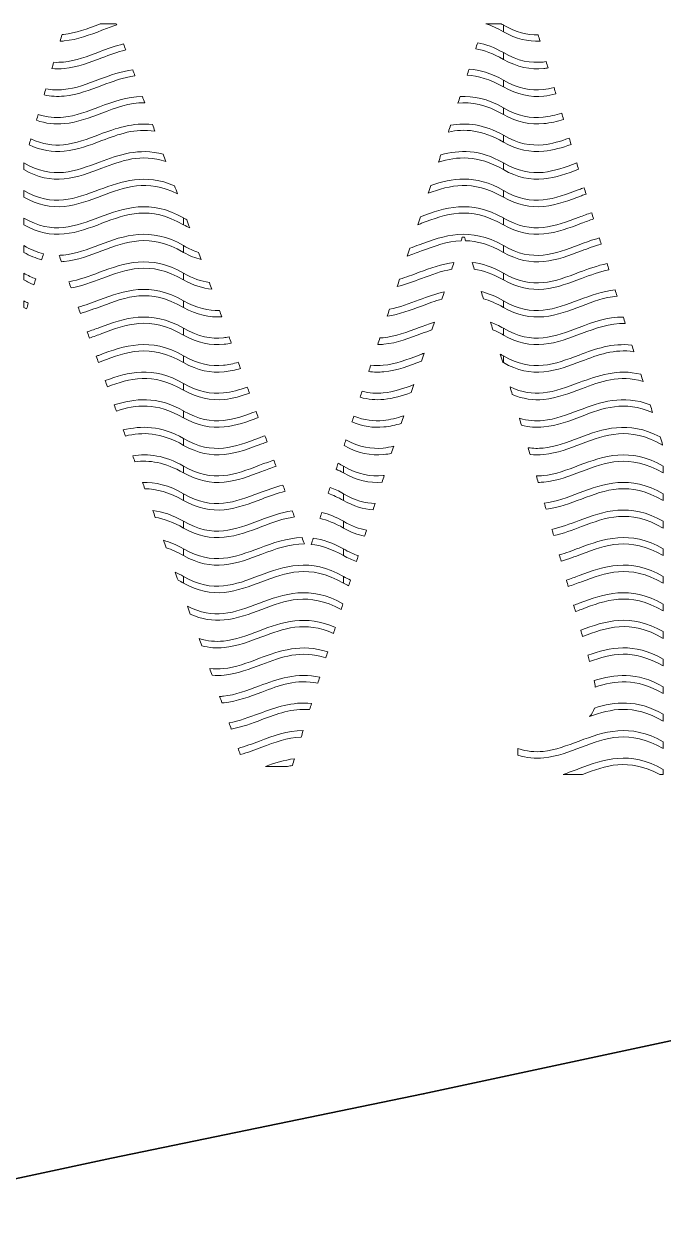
# Model space of a CAD drawing. Header units: inches. Extents: x -34 to 197, y 103 to 243.
# Drawn here: x 8.63 to 27.09, y 106.29 to 140.58 of the extents above; entities that cross this region are included whole.
import ezdxf

# ---------------------------------------------------------------- set-up
doc = ezdxf.new("R2010")
doc.units = ezdxf.units.IN
doc.header["$MEASUREMENT"] = 0
doc.layers.add('Outer Wallet', color=7, linetype='Continuous', true_color=0xffffff)

msp = doc.modelspace()

# ---------------------------------------------------------------- linework, layer by layer
at = {"layer": 'Outer Wallet', "color": 1, "lineweight": 35, "true_color": 0xff0000}
msp.add_lwpolyline([(45.033, 113.433), (38.683, 112.903), (32.862, 112.11), (27.57, 111.316), (20.162, 109.728), (11.166, 107.876), (3.758, 106.289)], dxfattribs=at)
at = {"layer": 'Outer Wallet', "color": 7, "lineweight": 9, "true_color": 0xffffff}
for points, knots in [([(9.797, 140.089), (10.184, 140.127), (10.536, 140.264), (10.886, 140.395), (11.029, 140.449), (11.17, 140.502), (11.314, 140.549), (11.31, 140.56), (11.306, 140.572), (11.301, 140.583), (11.301, 140.583), (10.847, 140.583), (10.847, 140.583), (10.837, 140.58), (10.828, 140.577), (10.819, 140.573), (10.468, 140.441), (10.131, 140.311), (9.778, 140.275), (9.764, 140.274), (9.75, 140.274), (9.736, 140.273), (9.717, 140.209), (9.698, 140.145), (9.679, 140.081), (9.718, 140.082), (9.758, 140.085), (9.797, 140.089)], [0, 0, 0, 0, 1, 1, 1, 2, 2, 2, 3, 3, 3, 4, 4, 4, 5, 5, 5, 6, 6, 6, 7, 7, 7, 8, 8, 8, 9, 9, 9, 9]), ([(22.473, 140.353), (22.473, 140.353), (22.473, 140.549), (22.473, 140.549), (22.452, 140.561), (22.43, 140.572), (22.409, 140.583), (22.409, 140.583), (21.97, 140.583), (21.97, 140.583), (22.129, 140.53), (22.295, 140.456), (22.473, 140.353)], [0, 0, 0, 0, 1, 1, 1, 2, 2, 2, 3, 3, 3, 4, 4, 4, 4]), ([(22.473, 140.353), (22.844, 140.147), (23.184, 140.067), (23.533, 140.082), (23.515, 140.144), (23.496, 140.205), (23.477, 140.267), (23.168, 140.26), (22.842, 140.332), (22.473, 140.548), (22.473, 140.548), (22.473, 140.353), (22.473, 140.353)], [0, 0, 0, 0, 1, 1, 1, 2, 2, 2, 3, 3, 3, 4, 4, 4, 4]), ([(9.797, 139.294), (10.184, 139.332), (10.536, 139.469), (10.886, 139.601), (11.114, 139.686), (11.339, 139.771), (11.573, 139.828), (11.552, 139.886), (11.531, 139.945), (11.51, 140.003), (11.27, 139.945), (11.041, 139.861), (10.819, 139.778), (10.468, 139.647), (10.131, 139.515), (9.778, 139.481), (9.686, 139.472), (9.593, 139.469), (9.498, 139.474), (9.48, 139.414), (9.462, 139.354), (9.444, 139.293), (9.562, 139.282), (9.679, 139.282), (9.797, 139.294)], [0, 0, 0, 0, 1, 1, 1, 2, 2, 2, 3, 3, 3, 4, 4, 4, 5, 5, 5, 6, 6, 6, 7, 7, 7, 8, 8, 8, 8]), ([(21.674, 139.864), (21.919, 139.82), (22.182, 139.726), (22.473, 139.558), (22.473, 139.558), (22.473, 139.754), (22.473, 139.754), (22.212, 139.905), (21.966, 139.993), (21.732, 140.039), (21.712, 139.981), (21.693, 139.922), (21.674, 139.864)], [0, 0, 0, 0, 1, 1, 1, 2, 2, 2, 3, 3, 3, 4, 4, 4, 4]), ([(22.473, 139.558), (22.882, 139.33), (23.253, 139.256), (23.639, 139.294), (23.682, 139.298), (23.722, 139.307), (23.764, 139.314), (23.746, 139.374), (23.727, 139.435), (23.709, 139.495), (23.68, 139.491), (23.65, 139.484), (23.62, 139.481), (23.268, 139.445), (22.9, 139.504), (22.473, 139.753), (22.473, 139.753), (22.473, 139.558), (22.473, 139.558)], [0, 0, 0, 0, 1, 1, 1, 2, 2, 2, 3, 3, 3, 4, 4, 4, 5, 5, 5, 6, 6, 6, 6]), ([(9.797, 138.498), (10.184, 138.537), (10.536, 138.674), (10.886, 138.805), (11.199, 138.923), (11.507, 139.041), (11.841, 139.084), (11.819, 139.143), (11.798, 139.201), (11.777, 139.26), (11.439, 139.212), (11.123, 139.097), (10.819, 138.983), (10.468, 138.852), (10.131, 138.721), (9.778, 138.686), (9.614, 138.669), (9.445, 138.674), (9.27, 138.709), (9.252, 138.65), (9.235, 138.591), (9.217, 138.533), (9.411, 138.489), (9.602, 138.479), (9.797, 138.498)], [0, 0, 0, 0, 1, 1, 1, 2, 2, 2, 3, 3, 3, 4, 4, 4, 5, 5, 5, 6, 6, 6, 7, 7, 7, 8, 8, 8, 8]), ([(22.473, 138.959), (22.119, 139.164), (21.791, 139.256), (21.483, 139.278), (21.463, 139.218), (21.444, 139.158), (21.425, 139.098), (21.738, 139.083), (22.08, 138.99), (22.473, 138.763), (22.473, 138.763), (22.473, 138.959), (22.473, 138.959)], [0, 0, 0, 0, 1, 1, 1, 2, 2, 2, 3, 3, 3, 4, 4, 4, 4]), ([(22.473, 138.958), (22.473, 138.958), (22.473, 138.763), (22.473, 138.763), (22.882, 138.535), (23.253, 138.46), (23.639, 138.498), (23.759, 138.51), (23.875, 138.534), (23.989, 138.562), (23.972, 138.622), (23.953, 138.683), (23.935, 138.743), (23.831, 138.717), (23.726, 138.696), (23.62, 138.686), (23.268, 138.65), (22.9, 138.709), (22.473, 138.958)], [0, 0, 0, 0, 1, 1, 1, 2, 2, 2, 3, 3, 3, 4, 4, 4, 5, 5, 5, 6, 6, 6, 6]), ([(9.797, 137.704), (10.184, 137.742), (10.536, 137.879), (10.886, 138.01), (11.285, 138.16), (11.675, 138.31), (12.121, 138.306), (12.099, 138.366), (12.077, 138.427), (12.055, 138.488), (11.609, 138.477), (11.204, 138.333), (10.819, 138.188), (10.468, 138.056), (10.131, 137.926), (9.778, 137.89), (9.546, 137.868), (9.307, 137.886), (9.049, 137.972), (9.032, 137.915), (9.015, 137.859), (8.998, 137.802), (9.269, 137.707), (9.53, 137.677), (9.797, 137.704)], [0, 0, 0, 0, 1, 1, 1, 2, 2, 2, 3, 3, 3, 4, 4, 4, 5, 5, 5, 6, 6, 6, 7, 7, 7, 8, 8, 8, 8]), ([(22.473, 138.164), (22.017, 138.427), (21.606, 138.504), (21.224, 138.485), (21.203, 138.423), (21.183, 138.361), (21.162, 138.299), (21.547, 138.331), (21.969, 138.259), (22.473, 137.968), (22.473, 137.968), (22.473, 138.164), (22.473, 138.164)], [0, 0, 0, 0, 1, 1, 1, 2, 2, 2, 3, 3, 3, 4, 4, 4, 4]), ([(22.473, 138.163), (22.473, 138.163), (22.473, 137.968), (22.473, 137.968), (22.882, 137.74), (23.253, 137.666), (23.639, 137.704), (23.837, 137.723), (24.026, 137.769), (24.211, 137.827), (24.193, 137.887), (24.174, 137.948), (24.156, 138.008), (23.979, 137.952), (23.801, 137.908), (23.62, 137.89), (23.268, 137.856), (22.9, 137.914), (22.473, 138.163)], [0, 0, 0, 0, 1, 1, 1, 2, 2, 2, 3, 3, 3, 4, 4, 4, 5, 5, 5, 6, 6, 6, 6]), ([(9.797, 136.909), (10.184, 136.947), (10.536, 137.084), (10.886, 137.215), (11.371, 137.397), (11.843, 137.58), (12.416, 137.485), (12.393, 137.55), (12.369, 137.614), (12.346, 137.679), (11.783, 137.744), (11.286, 137.568), (10.819, 137.393), (10.468, 137.261), (10.131, 137.13), (9.778, 137.096), (9.483, 137.066), (9.177, 137.104), (8.835, 137.263), (8.818, 137.205), (8.802, 137.15), (8.784, 137.094), (9.134, 136.929), (9.46, 136.875), (9.797, 136.909)], [0, 0, 0, 0, 1, 1, 1, 2, 2, 2, 3, 3, 3, 4, 4, 4, 5, 5, 5, 6, 6, 6, 7, 7, 7, 8, 8, 8, 8]), ([(22.473, 137.369), (21.907, 137.696), (21.409, 137.736), (20.952, 137.661), (20.93, 137.595), (20.909, 137.529), (20.887, 137.463), (21.347, 137.56), (21.846, 137.535), (22.473, 137.173), (22.473, 137.173), (22.473, 137.369), (22.473, 137.369)], [0, 0, 0, 0, 1, 1, 1, 2, 2, 2, 3, 3, 3, 4, 4, 4, 4]), ([(22.473, 137.368), (22.473, 137.368), (22.473, 137.173), (22.473, 137.173), (22.882, 136.945), (23.253, 136.871), (23.639, 136.909), (23.916, 136.936), (24.175, 137.015), (24.428, 137.105), (24.41, 137.166), (24.392, 137.226), (24.373, 137.287), (24.123, 137.197), (23.876, 137.121), (23.62, 137.096), (23.268, 137.061), (22.9, 137.119), (22.473, 137.368)], [0, 0, 0, 0, 1, 1, 1, 2, 2, 2, 3, 3, 3, 4, 4, 4, 5, 5, 5, 6, 6, 6, 6]), ([(9.797, 136.113), (10.184, 136.152), (10.536, 136.289), (10.886, 136.42), (11.457, 136.634), (12.009, 136.85), (12.73, 136.612), (12.705, 136.683), (12.68, 136.753), (12.654, 136.823), (11.96, 137.012), (11.37, 136.804), (10.819, 136.598), (10.468, 136.467), (10.131, 136.335), (9.778, 136.3), (9.426, 136.266), (9.058, 136.324), (8.631, 136.573), (8.631, 136.573), (8.631, 136.378), (8.631, 136.378), (9.04, 136.151), (9.411, 136.076), (9.797, 136.113)], [0, 0, 0, 0, 1, 1, 1, 2, 2, 2, 3, 3, 3, 4, 4, 4, 5, 5, 5, 6, 6, 6, 7, 7, 7, 8, 8, 8, 8]), ([(22.473, 136.574), (21.789, 136.969), (21.204, 136.946), (20.67, 136.806), (20.647, 136.735), (20.623, 136.663), (20.599, 136.592), (21.141, 136.76), (21.713, 136.816), (22.473, 136.379), (22.473, 136.379), (22.473, 136.574), (22.473, 136.574)], [0, 0, 0, 0, 1, 1, 1, 2, 2, 2, 3, 3, 3, 4, 4, 4, 4]), ([(22.473, 136.573), (22.473, 136.573), (22.473, 136.378), (22.473, 136.378), (22.882, 136.151), (23.253, 136.076), (23.639, 136.113), (23.995, 136.149), (24.322, 136.268), (24.644, 136.389), (24.625, 136.45), (24.607, 136.511), (24.589, 136.571), (24.264, 136.449), (23.948, 136.333), (23.62, 136.3), (23.268, 136.266), (22.9, 136.324), (22.473, 136.573)], [0, 0, 0, 0, 1, 1, 1, 2, 2, 2, 3, 3, 3, 4, 4, 4, 5, 5, 5, 6, 6, 6, 6]), ([(9.797, 135.318), (10.184, 135.357), (10.536, 135.494), (10.886, 135.626), (11.542, 135.872), (12.174, 136.12), (13.067, 135.679), (13.039, 135.756), (13.011, 135.833), (12.983, 135.911), (12.144, 136.282), (11.455, 136.041), (10.819, 135.803), (10.468, 135.672), (10.131, 135.54), (9.778, 135.506), (9.426, 135.471), (9.058, 135.528), (8.631, 135.778), (8.631, 135.778), (8.631, 135.583), (8.631, 135.583), (9.04, 135.355), (9.411, 135.28), (9.797, 135.318)], [0, 0, 0, 0, 1, 1, 1, 2, 2, 2, 3, 3, 3, 4, 4, 4, 5, 5, 5, 6, 6, 6, 7, 7, 7, 8, 8, 8, 8]), ([(22.473, 135.779), (21.661, 136.248), (20.989, 136.129), (20.377, 135.922), (20.352, 135.846), (20.327, 135.771), (20.302, 135.695), (20.936, 135.928), (21.573, 136.102), (22.473, 135.584), (22.473, 135.584), (22.473, 135.779), (22.473, 135.779)], [0, 0, 0, 0, 1, 1, 1, 2, 2, 2, 3, 3, 3, 4, 4, 4, 4]), ([(23.62, 135.506), (23.268, 135.471), (22.9, 135.528), (22.473, 135.778), (22.473, 135.778), (22.473, 135.583), (22.473, 135.583), (22.882, 135.355), (23.253, 135.28), (23.639, 135.318), (24.026, 135.357), (24.378, 135.494), (24.728, 135.626), (24.772, 135.642), (24.816, 135.659), (24.86, 135.675), (24.841, 135.735), (24.823, 135.796), (24.805, 135.856), (24.756, 135.838), (24.709, 135.821), (24.661, 135.803), (24.31, 135.672), (23.973, 135.54), (23.62, 135.506)], [0, 0, 0, 0, 1, 1, 1, 2, 2, 2, 3, 3, 3, 4, 4, 4, 5, 5, 5, 6, 6, 6, 7, 7, 7, 8, 8, 8, 8]), ([(9.797, 134.523), (10.184, 134.562), (10.536, 134.7), (10.886, 134.83), (11.585, 135.093), (12.256, 135.358), (13.245, 134.788), (13.245, 134.788), (13.245, 134.984), (13.245, 134.984), (12.285, 135.539), (11.52, 135.271), (10.819, 135.008), (10.468, 134.877), (10.131, 134.746), (9.778, 134.711), (9.426, 134.675), (9.058, 134.734), (8.631, 134.983), (8.631, 134.983), (8.631, 134.788), (8.631, 134.788), (9.04, 134.56), (9.411, 134.486), (9.797, 134.523)], [0, 0, 0, 0, 1, 1, 1, 2, 2, 2, 3, 3, 3, 4, 4, 4, 5, 5, 5, 6, 6, 6, 7, 7, 7, 8, 8, 8, 8]), ([(22.473, 134.984), (21.527, 135.53), (20.77, 135.278), (20.078, 135.019), (20.052, 134.943), (20.026, 134.865), (20.001, 134.788), (20.038, 134.803), (20.076, 134.816), (20.114, 134.83), (20.813, 135.093), (21.484, 135.358), (22.473, 134.788), (22.473, 134.788), (22.473, 134.984), (22.473, 134.984)], [0, 0, 0, 0, 1, 1, 1, 2, 2, 2, 3, 3, 3, 4, 4, 4, 5, 5, 5, 5]), ([(23.62, 134.711), (23.268, 134.675), (22.9, 134.734), (22.473, 134.983), (22.473, 134.983), (22.473, 134.788), (22.473, 134.788), (22.882, 134.56), (23.253, 134.486), (23.639, 134.523), (24.026, 134.562), (24.378, 134.7), (24.728, 134.83), (24.844, 134.874), (24.96, 134.918), (25.077, 134.958), (25.059, 135.018), (25.041, 135.077), (25.022, 135.137), (24.9, 135.096), (24.779, 135.052), (24.661, 135.008), (24.31, 134.877), (23.973, 134.746), (23.62, 134.711)], [0, 0, 0, 0, 1, 1, 1, 2, 2, 2, 3, 3, 3, 4, 4, 4, 5, 5, 5, 6, 6, 6, 7, 7, 7, 8, 8, 8, 8]), ([(13.245, 134.788), (13.304, 134.755), (13.362, 134.726), (13.42, 134.7), (13.392, 134.778), (13.363, 134.856), (13.335, 134.934), (13.305, 134.951), (13.276, 134.965), (13.245, 134.983), (13.245, 134.983), (13.245, 134.788), (13.245, 134.788)], [0, 0, 0, 0, 1, 1, 1, 2, 2, 2, 3, 3, 3, 4, 4, 4, 4]), ([(10.819, 134.213), (10.468, 134.081), (10.131, 133.951), (9.778, 133.915), (9.736, 133.911), (9.694, 133.909), (9.651, 133.907), (9.674, 133.846), (9.696, 133.785), (9.719, 133.724), (9.745, 133.725), (9.771, 133.726), (9.797, 133.729), (10.184, 133.767), (10.536, 133.904), (10.886, 134.035), (11.585, 134.298), (12.256, 134.562), (13.245, 133.993), (13.245, 133.993), (13.245, 134.189), (13.245, 134.189), (12.285, 134.744), (11.52, 134.476), (10.819, 134.213)], [0, 0, 0, 0, 1, 1, 1, 2, 2, 2, 3, 3, 3, 4, 4, 4, 5, 5, 5, 6, 6, 6, 7, 7, 7, 8, 8, 8, 8]), ([(22.473, 134.189), (21.513, 134.744), (20.748, 134.476), (20.047, 134.213), (19.956, 134.179), (19.865, 134.145), (19.775, 134.112), (19.75, 134.037), (19.725, 133.962), (19.7, 133.886), (19.839, 133.933), (19.977, 133.984), (20.114, 134.035), (20.485, 134.174), (20.848, 134.313), (21.255, 134.329), (21.265, 134.362), (21.276, 134.395), (21.287, 134.428), (21.287, 134.428), (21.353, 134.428), (21.353, 134.428), (21.363, 134.395), (21.373, 134.363), (21.383, 134.33), (21.708, 134.321), (22.063, 134.23), (22.473, 133.993), (22.473, 133.993), (22.473, 134.189), (22.473, 134.189)], [0, 0, 0, 0, 1, 1, 1, 2, 2, 2, 3, 3, 3, 4, 4, 4, 5, 5, 5, 6, 6, 6, 7, 7, 7, 8, 8, 8, 9, 9, 9, 10, 10, 10, 10]), ([(9.2, 133.954), (9.02, 133.997), (8.832, 134.07), (8.631, 134.188), (8.631, 134.188), (8.631, 133.993), (8.631, 133.993), (8.809, 133.894), (8.979, 133.826), (9.146, 133.781), (9.164, 133.839), (9.182, 133.896), (9.2, 133.954)], [0, 0, 0, 0, 1, 1, 1, 2, 2, 2, 3, 3, 3, 4, 4, 4, 4]), ([(13.245, 133.993), (13.419, 133.896), (13.586, 133.828), (13.751, 133.784), (13.725, 133.853), (13.7, 133.923), (13.675, 133.993), (13.538, 134.037), (13.395, 134.1), (13.245, 134.188), (13.245, 134.188), (13.245, 133.993), (13.245, 133.993)], [0, 0, 0, 0, 1, 1, 1, 2, 2, 2, 3, 3, 3, 4, 4, 4, 4]), ([(23.62, 133.915), (23.268, 133.881), (22.9, 133.939), (22.473, 134.188), (22.473, 134.188), (22.473, 133.993), (22.473, 133.993), (22.882, 133.765), (23.253, 133.69), (23.639, 133.729), (24.026, 133.767), (24.378, 133.904), (24.728, 134.035), (24.917, 134.106), (25.104, 134.177), (25.296, 134.232), (25.278, 134.291), (25.26, 134.35), (25.243, 134.409), (25.042, 134.354), (24.849, 134.283), (24.661, 134.213), (24.31, 134.081), (23.973, 133.951), (23.62, 133.915)], [0, 0, 0, 0, 1, 1, 1, 2, 2, 2, 3, 3, 3, 4, 4, 4, 5, 5, 5, 6, 6, 6, 7, 7, 7, 8, 8, 8, 8]), ([(13.245, 133.199), (13.245, 133.199), (13.245, 133.394), (13.245, 133.394), (12.285, 133.949), (11.52, 133.681), (10.819, 133.418), (10.52, 133.306), (10.229, 133.197), (9.932, 133.146), (9.954, 133.086), (9.976, 133.026), (9.998, 132.966), (10.307, 133.023), (10.598, 133.133), (10.886, 133.24), (11.585, 133.503), (12.256, 133.768), (13.245, 133.199)], [0, 0, 0, 0, 1, 1, 1, 2, 2, 2, 3, 3, 3, 4, 4, 4, 5, 5, 5, 6, 6, 6, 6]), ([(21.047, 133.7), (20.693, 133.656), (20.363, 133.536), (20.047, 133.418), (19.855, 133.346), (19.667, 133.276), (19.478, 133.22), (19.454, 133.148), (19.43, 133.077), (19.406, 133.005), (19.649, 133.067), (19.883, 133.154), (20.114, 133.24), (20.4, 133.348), (20.682, 133.455), (20.984, 133.505), (21.005, 133.57), (21.026, 133.635), (21.047, 133.7)], [0, 0, 0, 0, 1, 1, 1, 2, 2, 2, 3, 3, 3, 4, 4, 4, 5, 5, 5, 6, 6, 6, 6]), ([(22.473, 133.394), (22.154, 133.578), (21.856, 133.671), (21.575, 133.704), (21.595, 133.64), (21.614, 133.576), (21.634, 133.512), (21.89, 133.471), (22.166, 133.375), (22.473, 133.199), (22.473, 133.199), (22.473, 133.394), (22.473, 133.394)], [0, 0, 0, 0, 1, 1, 1, 2, 2, 2, 3, 3, 3, 4, 4, 4, 4]), ([(23.62, 133.12), (23.268, 133.086), (22.9, 133.144), (22.473, 133.393), (22.473, 133.393), (22.473, 133.198), (22.473, 133.198), (22.882, 132.97), (23.253, 132.896), (23.639, 132.934), (24.026, 132.972), (24.378, 133.109), (24.728, 133.24), (24.99, 133.339), (25.248, 133.438), (25.521, 133.492), (25.503, 133.551), (25.485, 133.61), (25.468, 133.669), (25.186, 133.612), (24.919, 133.515), (24.661, 133.418), (24.31, 133.286), (23.973, 133.155), (23.62, 133.12)], [0, 0, 0, 0, 1, 1, 1, 2, 2, 2, 3, 3, 3, 4, 4, 4, 5, 5, 5, 6, 6, 6, 7, 7, 7, 8, 8, 8, 8]), ([(8.976, 133.228), (8.865, 133.27), (8.751, 133.324), (8.631, 133.393), (8.631, 133.393), (8.631, 133.198), (8.631, 133.198), (8.731, 133.142), (8.828, 133.096), (8.924, 133.058), (8.941, 133.115), (8.958, 133.172), (8.976, 133.228)], [0, 0, 0, 0, 1, 1, 1, 2, 2, 2, 3, 3, 3, 4, 4, 4, 4]), ([(13.245, 132.404), (13.245, 132.404), (13.245, 132.599), (13.245, 132.599), (12.285, 133.153), (11.52, 132.886), (10.819, 132.623), (10.611, 132.545), (10.407, 132.47), (10.202, 132.412), (10.224, 132.353), (10.246, 132.293), (10.267, 132.234), (10.478, 132.293), (10.683, 132.369), (10.886, 132.445), (11.585, 132.708), (12.256, 132.973), (13.245, 132.404)], [0, 0, 0, 0, 1, 1, 1, 2, 2, 2, 3, 3, 3, 4, 4, 4, 5, 5, 5, 6, 6, 6, 6]), ([(13.245, 133.198), (13.528, 133.04), (13.793, 132.957), (14.058, 132.933), (14.035, 132.997), (14.012, 133.061), (13.988, 133.125), (13.756, 133.156), (13.512, 133.237), (13.245, 133.393), (13.245, 133.393), (13.245, 133.198), (13.245, 133.198)], [0, 0, 0, 0, 1, 1, 1, 2, 2, 2, 3, 3, 3, 4, 4, 4, 4]), ([(20.769, 132.855), (20.518, 132.797), (20.279, 132.71), (20.047, 132.623), (19.757, 132.515), (19.476, 132.409), (19.189, 132.355), (19.167, 132.288), (19.144, 132.221), (19.122, 132.154), (19.47, 132.204), (19.794, 132.326), (20.114, 132.445), (20.309, 132.519), (20.502, 132.591), (20.701, 132.647), (20.724, 132.717), (20.747, 132.785), (20.769, 132.855)], [0, 0, 0, 0, 1, 1, 1, 2, 2, 2, 3, 3, 3, 4, 4, 4, 5, 5, 5, 6, 6, 6, 6]), ([(22.473, 132.599), (22.25, 132.728), (22.037, 132.811), (21.833, 132.861), (21.854, 132.793), (21.876, 132.724), (21.897, 132.656), (22.077, 132.602), (22.268, 132.522), (22.473, 132.404), (22.473, 132.404), (22.473, 132.599), (22.473, 132.599)], [0, 0, 0, 0, 1, 1, 1, 2, 2, 2, 3, 3, 3, 4, 4, 4, 4]), ([(23.62, 132.326), (23.268, 132.291), (22.9, 132.349), (22.473, 132.598), (22.473, 132.598), (22.473, 132.403), (22.473, 132.403), (22.882, 132.175), (23.253, 132.101), (23.639, 132.138), (24.026, 132.177), (24.378, 132.314), (24.728, 132.445), (25.063, 132.571), (25.392, 132.697), (25.753, 132.731), (25.735, 132.791), (25.716, 132.85), (25.699, 132.909), (25.33, 132.868), (24.988, 132.746), (24.661, 132.623), (24.31, 132.492), (23.973, 132.36), (23.62, 132.326)], [0, 0, 0, 0, 1, 1, 1, 2, 2, 2, 3, 3, 3, 4, 4, 4, 5, 5, 5, 6, 6, 6, 7, 7, 7, 8, 8, 8, 8]), ([(8.763, 132.527), (8.72, 132.549), (8.676, 132.572), (8.631, 132.598), (8.631, 132.598), (8.631, 132.403), (8.631, 132.403), (8.659, 132.387), (8.686, 132.374), (8.713, 132.361), (8.73, 132.416), (8.746, 132.472), (8.763, 132.527)], [0, 0, 0, 0, 1, 1, 1, 2, 2, 2, 3, 3, 3, 4, 4, 4, 4]), ([(13.245, 132.403), (13.631, 132.188), (13.984, 132.111), (14.347, 132.134), (14.325, 132.196), (14.303, 132.257), (14.28, 132.318), (13.962, 132.306), (13.627, 132.375), (13.245, 132.598), (13.245, 132.598), (13.245, 132.403), (13.245, 132.403)], [0, 0, 0, 0, 1, 1, 1, 2, 2, 2, 3, 3, 3, 4, 4, 4, 4]), ([(10.53, 131.521), (10.649, 131.563), (10.768, 131.607), (10.886, 131.651), (11.585, 131.913), (12.256, 132.178), (13.245, 131.609), (13.245, 131.609), (13.245, 131.804), (13.245, 131.804), (12.285, 132.359), (11.52, 132.091), (10.819, 131.828), (10.699, 131.783), (10.582, 131.74), (10.464, 131.699), (10.486, 131.64), (10.508, 131.58), (10.53, 131.521)], [0, 0, 0, 0, 1, 1, 1, 2, 2, 2, 3, 3, 3, 4, 4, 4, 5, 5, 5, 6, 6, 6, 6]), ([(24.661, 131.828), (24.31, 131.696), (23.973, 131.566), (23.62, 131.531), (23.268, 131.496), (22.9, 131.554), (22.473, 131.803), (22.473, 131.803), (22.473, 131.608), (22.473, 131.608), (22.882, 131.381), (23.253, 131.305), (23.639, 131.343), (24.026, 131.382), (24.378, 131.519), (24.728, 131.651), (25.136, 131.804), (25.535, 131.956), (25.992, 131.945), (25.973, 132.006), (25.955, 132.067), (25.936, 132.129), (25.474, 132.127), (25.057, 131.977), (24.661, 131.828)], [0, 0, 0, 0, 1, 1, 1, 2, 2, 2, 3, 3, 3, 4, 4, 4, 5, 5, 5, 6, 6, 6, 7, 7, 7, 8, 8, 8, 8]), ([(13.245, 131.608), (13.654, 131.381), (14.025, 131.305), (14.411, 131.343), (14.483, 131.351), (14.552, 131.364), (14.621, 131.377), (14.599, 131.437), (14.578, 131.497), (14.556, 131.557), (14.502, 131.548), (14.447, 131.536), (14.392, 131.531), (14.04, 131.496), (13.672, 131.554), (13.245, 131.803), (13.245, 131.803), (13.245, 131.608), (13.245, 131.608)], [0, 0, 0, 0, 1, 1, 1, 2, 2, 2, 3, 3, 3, 4, 4, 4, 5, 5, 5, 6, 6, 6, 6]), ([(20.482, 131.981), (20.334, 131.934), (20.189, 131.881), (20.047, 131.828), (19.696, 131.696), (19.359, 131.566), (19.006, 131.531), (18.975, 131.527), (18.943, 131.526), (18.911, 131.525), (18.89, 131.461), (18.869, 131.398), (18.848, 131.335), (18.907, 131.336), (18.966, 131.338), (19.025, 131.343), (19.412, 131.382), (19.764, 131.519), (20.114, 131.651), (20.213, 131.687), (20.31, 131.724), (20.409, 131.759), (20.433, 131.833), (20.458, 131.907), (20.482, 131.981)], [0, 0, 0, 0, 1, 1, 1, 2, 2, 2, 3, 3, 3, 4, 4, 4, 5, 5, 5, 6, 6, 6, 7, 7, 7, 8, 8, 8, 8]), ([(22.473, 131.804), (22.347, 131.877), (22.224, 131.935), (22.104, 131.981), (22.126, 131.908), (22.149, 131.834), (22.172, 131.759), (22.269, 131.717), (22.369, 131.669), (22.473, 131.609), (22.473, 131.609), (22.473, 131.804), (22.473, 131.804)], [0, 0, 0, 0, 1, 1, 1, 2, 2, 2, 3, 3, 3, 4, 4, 4, 4]), ([(13.245, 130.813), (13.245, 130.813), (13.245, 131.009), (13.245, 131.009), (12.285, 131.564), (11.52, 131.296), (10.819, 131.033), (10.787, 131.021), (10.755, 131.009), (10.723, 130.997), (10.745, 130.938), (10.767, 130.879), (10.788, 130.819), (10.821, 130.831), (10.854, 130.843), (10.886, 130.855), (11.585, 131.118), (12.256, 131.383), (13.245, 130.813)], [0, 0, 0, 0, 1, 1, 1, 2, 2, 2, 3, 3, 3, 4, 4, 4, 5, 5, 5, 6, 6, 6, 6]), ([(24.661, 131.033), (24.31, 130.902), (23.973, 130.771), (23.62, 130.736), (23.268, 130.7), (22.9, 130.759), (22.473, 131.008), (22.473, 131.008), (22.473, 130.813), (22.473, 130.813), (22.882, 130.585), (23.253, 130.51), (23.639, 130.549), (24.026, 130.587), (24.378, 130.725), (24.728, 130.855), (25.208, 131.036), (25.676, 131.217), (26.242, 131.128), (26.223, 131.192), (26.203, 131.255), (26.184, 131.319), (25.622, 131.383), (25.127, 131.208), (24.661, 131.033)], [0, 0, 0, 0, 1, 1, 1, 2, 2, 2, 3, 3, 3, 4, 4, 4, 5, 5, 5, 6, 6, 6, 7, 7, 7, 8, 8, 8, 8]), ([(13.245, 130.813), (13.654, 130.585), (14.025, 130.51), (14.411, 130.549), (14.575, 130.565), (14.732, 130.601), (14.887, 130.645), (14.865, 130.705), (14.844, 130.764), (14.822, 130.823), (14.68, 130.783), (14.537, 130.75), (14.392, 130.736), (14.04, 130.7), (13.672, 130.759), (13.245, 131.008), (13.245, 131.008), (13.245, 130.813), (13.245, 130.813)], [0, 0, 0, 0, 1, 1, 1, 2, 2, 2, 3, 3, 3, 4, 4, 4, 5, 5, 5, 6, 6, 6, 6]), ([(20.047, 131.033), (19.696, 130.902), (19.359, 130.771), (19.006, 130.736), (18.889, 130.724), (18.77, 130.724), (18.648, 130.736), (18.628, 130.677), (18.608, 130.616), (18.588, 130.556), (18.733, 130.536), (18.879, 130.534), (19.025, 130.549), (19.411, 130.587), (19.763, 130.724), (20.111, 130.855), (20.137, 130.932), (20.162, 131.008), (20.187, 131.085), (20.14, 131.068), (20.094, 131.05), (20.047, 131.033)], [0, 0, 0, 0, 1, 1, 1, 2, 2, 2, 3, 3, 3, 4, 4, 4, 5, 5, 5, 6, 6, 6, 7, 7, 7, 7]), ([(22.473, 131.009), (22.443, 131.026), (22.414, 131.04), (22.384, 131.056), (22.408, 130.979), (22.43, 130.901), (22.454, 130.824), (22.46, 130.82), (22.466, 130.817), (22.473, 130.813), (22.473, 130.813), (22.473, 131.009), (22.473, 131.009)], [0, 0, 0, 0, 1, 1, 1, 2, 2, 2, 3, 3, 3, 4, 4, 4, 4]), ([(13.245, 130.018), (13.245, 130.018), (13.245, 130.214), (13.245, 130.214), (12.358, 130.727), (11.637, 130.536), (10.98, 130.297), (11.002, 130.238), (11.023, 130.179), (11.045, 130.12), (11.689, 130.358), (12.332, 130.544), (13.245, 130.018)], [0, 0, 0, 0, 1, 1, 1, 2, 2, 2, 3, 3, 3, 4, 4, 4, 4]), ([(24.661, 130.238), (24.31, 130.107), (23.973, 129.976), (23.62, 129.94), (23.322, 129.911), (23.012, 129.949), (22.666, 130.113), (22.688, 130.04), (22.71, 129.967), (22.732, 129.893), (23.042, 129.765), (23.336, 129.723), (23.639, 129.753), (24.026, 129.792), (24.378, 129.929), (24.728, 130.06), (25.28, 130.268), (25.816, 130.475), (26.504, 130.273), (26.483, 130.341), (26.462, 130.41), (26.441, 130.478), (25.771, 130.642), (25.197, 130.439), (24.661, 130.238)], [0, 0, 0, 0, 1, 1, 1, 2, 2, 2, 3, 3, 3, 4, 4, 4, 5, 5, 5, 6, 6, 6, 7, 7, 7, 8, 8, 8, 8]), ([(13.245, 130.018), (13.654, 129.79), (14.025, 129.716), (14.411, 129.753), (14.668, 129.779), (14.91, 129.85), (15.146, 129.932), (15.124, 129.991), (15.102, 130.051), (15.081, 130.11), (14.853, 130.03), (14.625, 129.964), (14.392, 129.94), (14.04, 129.906), (13.672, 129.964), (13.245, 130.213), (13.245, 130.213), (13.245, 130.018), (13.245, 130.018)], [0, 0, 0, 0, 1, 1, 1, 2, 2, 2, 3, 3, 3, 4, 4, 4, 5, 5, 5, 6, 6, 6, 6]), ([(18.398, 129.987), (18.378, 129.929), (18.359, 129.873), (18.34, 129.815), (18.571, 129.75), (18.795, 129.731), (19.025, 129.753), (19.302, 129.781), (19.562, 129.86), (19.815, 129.95), (19.84, 130.027), (19.865, 130.104), (19.89, 130.18), (19.595, 130.07), (19.306, 129.97), (19.006, 129.94), (18.811, 129.921), (18.61, 129.932), (18.398, 129.987)], [0, 0, 0, 0, 1, 1, 1, 2, 2, 2, 3, 3, 3, 4, 4, 4, 5, 5, 5, 6, 6, 6, 6]), ([(13.245, 129.224), (13.245, 129.224), (13.245, 129.419), (13.245, 129.419), (12.473, 129.865), (11.827, 129.779), (11.239, 129.592), (11.26, 129.533), (11.282, 129.474), (11.304, 129.416), (11.865, 129.6), (12.454, 129.679), (13.245, 129.224)], [0, 0, 0, 0, 1, 1, 1, 2, 2, 2, 3, 3, 3, 4, 4, 4, 4]), ([(24.661, 129.443), (24.31, 129.311), (23.973, 129.18), (23.62, 129.145), (23.401, 129.124), (23.176, 129.138), (22.935, 129.212), (22.955, 129.144), (22.975, 129.077), (22.995, 129.009), (23.212, 128.953), (23.423, 128.937), (23.639, 128.959), (24.026, 128.997), (24.378, 129.134), (24.728, 129.265), (25.352, 129.5), (25.955, 129.734), (26.779, 129.378), (26.757, 129.451), (26.734, 129.525), (26.711, 129.599), (25.923, 129.901), (25.268, 129.671), (24.661, 129.443)], [0, 0, 0, 0, 1, 1, 1, 2, 2, 2, 3, 3, 3, 4, 4, 4, 5, 5, 5, 6, 6, 6, 7, 7, 7, 8, 8, 8, 8]), ([(13.245, 129.223), (13.654, 128.995), (14.025, 128.921), (14.411, 128.959), (14.761, 128.993), (15.083, 129.11), (15.401, 129.229), (15.379, 129.288), (15.358, 129.348), (15.336, 129.407), (15.02, 129.289), (14.712, 129.177), (14.392, 129.145), (14.04, 129.11), (13.672, 129.169), (13.245, 129.418), (13.245, 129.418), (13.245, 129.223), (13.245, 129.223)], [0, 0, 0, 0, 1, 1, 1, 2, 2, 2, 3, 3, 3, 4, 4, 4, 5, 5, 5, 6, 6, 6, 6]), ([(13.245, 128.429), (13.245, 128.429), (13.245, 128.624), (13.245, 128.624), (12.587, 129.004), (12.02, 128.998), (11.503, 128.872), (11.525, 128.813), (11.546, 128.755), (11.567, 128.697), (12.053, 128.816), (12.576, 128.813), (13.245, 128.429)], [0, 0, 0, 0, 1, 1, 1, 2, 2, 2, 3, 3, 3, 4, 4, 4, 4]), ([(18.158, 129.27), (18.14, 129.215), (18.121, 129.16), (18.103, 129.105), (18.419, 128.971), (18.718, 128.928), (19.025, 128.959), (19.197, 128.976), (19.362, 129.014), (19.524, 129.061), (19.548, 129.135), (19.572, 129.208), (19.596, 129.281), (19.401, 129.218), (19.206, 129.165), (19.006, 129.145), (18.739, 129.119), (18.462, 129.146), (18.158, 129.27)], [0, 0, 0, 0, 1, 1, 1, 2, 2, 2, 3, 3, 3, 4, 4, 4, 5, 5, 5, 6, 6, 6, 6]), ([(24.661, 128.648), (24.31, 128.516), (23.973, 128.385), (23.62, 128.351), (23.48, 128.336), (23.337, 128.339), (23.189, 128.36), (23.208, 128.296), (23.226, 128.231), (23.245, 128.167), (23.376, 128.152), (23.507, 128.15), (23.639, 128.163), (24.026, 128.202), (24.378, 128.34), (24.728, 128.471), (25.423, 128.731), (26.091, 128.994), (27.07, 128.438), (27.046, 128.516), (27.021, 128.593), (26.997, 128.672), (26.079, 129.159), (25.339, 128.903), (24.661, 128.648)], [0, 0, 0, 0, 1, 1, 1, 2, 2, 2, 3, 3, 3, 4, 4, 4, 5, 5, 5, 6, 6, 6, 7, 7, 7, 8, 8, 8, 8]), ([(13.245, 128.428), (13.654, 128.2), (14.025, 128.126), (14.411, 128.163), (14.798, 128.202), (15.15, 128.34), (15.5, 128.471), (15.552, 128.49), (15.604, 128.509), (15.656, 128.529), (15.634, 128.588), (15.613, 128.647), (15.591, 128.706), (15.538, 128.687), (15.485, 128.668), (15.433, 128.648), (15.082, 128.516), (14.745, 128.385), (14.392, 128.351), (14.04, 128.316), (13.672, 128.374), (13.245, 128.623), (13.245, 128.623), (13.245, 128.428), (13.245, 128.428)], [0, 0, 0, 0, 1, 1, 1, 2, 2, 2, 3, 3, 3, 4, 4, 4, 5, 5, 5, 6, 6, 6, 7, 7, 7, 8, 8, 8, 8]), ([(17.93, 128.585), (17.911, 128.53), (17.893, 128.475), (17.874, 128.42), (18.277, 128.199), (18.644, 128.126), (19.025, 128.163), (19.099, 128.171), (19.171, 128.184), (19.242, 128.199), (19.265, 128.267), (19.287, 128.336), (19.309, 128.404), (19.209, 128.38), (19.108, 128.361), (19.006, 128.351), (18.673, 128.317), (18.326, 128.37), (17.93, 128.585)], [0, 0, 0, 0, 1, 1, 1, 2, 2, 2, 3, 3, 3, 4, 4, 4, 5, 5, 5, 6, 6, 6, 6]), ([(27.087, 127.829), (26.127, 128.383), (25.362, 128.116), (24.661, 127.853), (24.31, 127.722), (23.973, 127.591), (23.62, 127.555), (23.556, 127.549), (23.491, 127.548), (23.425, 127.548), (23.444, 127.485), (23.462, 127.422), (23.48, 127.36), (23.533, 127.361), (23.586, 127.363), (23.639, 127.368), (24.026, 127.407), (24.378, 127.544), (24.728, 127.675), (25.427, 127.938), (26.098, 128.203), (27.087, 127.633), (27.087, 127.633), (27.087, 127.829), (27.087, 127.829)], [0, 0, 0, 0, 1, 1, 1, 2, 2, 2, 3, 3, 3, 4, 4, 4, 5, 5, 5, 6, 6, 6, 7, 7, 7, 8, 8, 8, 8]), ([(13.245, 127.633), (13.245, 127.633), (13.245, 127.829), (13.245, 127.829), (12.7, 128.144), (12.219, 128.193), (11.776, 128.13), (11.797, 128.071), (11.819, 128.013), (11.84, 127.954), (12.251, 128.007), (12.699, 127.947), (13.245, 127.633)], [0, 0, 0, 0, 1, 1, 1, 2, 2, 2, 3, 3, 3, 4, 4, 4, 4]), ([(13.245, 127.633), (13.654, 127.406), (14.025, 127.33), (14.411, 127.368), (14.798, 127.407), (15.15, 127.544), (15.5, 127.675), (15.638, 127.727), (15.775, 127.779), (15.913, 127.824), (15.891, 127.883), (15.87, 127.942), (15.848, 128), (15.707, 127.955), (15.569, 127.904), (15.433, 127.853), (15.082, 127.722), (14.745, 127.591), (14.392, 127.555), (14.04, 127.521), (13.672, 127.579), (13.245, 127.828), (13.245, 127.828), (13.245, 127.633), (13.245, 127.633)], [0, 0, 0, 0, 1, 1, 1, 2, 2, 2, 3, 3, 3, 4, 4, 4, 5, 5, 5, 6, 6, 6, 7, 7, 7, 8, 8, 8, 8]), ([(17.859, 127.829), (17.807, 127.859), (17.756, 127.885), (17.705, 127.911), (17.686, 127.855), (17.667, 127.8), (17.649, 127.743), (17.717, 127.71), (17.787, 127.675), (17.859, 127.633), (17.859, 127.633), (17.859, 127.829), (17.859, 127.829)], [0, 0, 0, 0, 1, 1, 1, 2, 2, 2, 3, 3, 3, 4, 4, 4, 4]), ([(17.859, 127.828), (17.859, 127.828), (17.859, 127.633), (17.859, 127.633), (18.249, 127.416), (18.604, 127.339), (18.971, 127.365), (18.992, 127.43), (19.013, 127.495), (19.035, 127.56), (19.025, 127.559), (19.016, 127.556), (19.006, 127.555), (18.654, 127.521), (18.286, 127.579), (17.859, 127.828)], [0, 0, 0, 0, 1, 1, 1, 2, 2, 2, 3, 3, 3, 4, 4, 4, 5, 5, 5, 5]), ([(27.087, 127.034), (26.127, 127.589), (25.362, 127.321), (24.661, 127.058), (24.321, 126.931), (23.994, 126.805), (23.653, 126.766), (23.671, 126.706), (23.688, 126.645), (23.706, 126.584), (24.066, 126.631), (24.399, 126.757), (24.728, 126.881), (25.427, 127.142), (26.098, 127.408), (27.087, 126.839), (27.087, 126.839), (27.087, 127.034), (27.087, 127.034)], [0, 0, 0, 0, 1, 1, 1, 2, 2, 2, 3, 3, 3, 4, 4, 4, 5, 5, 5, 6, 6, 6, 6]), ([(13.245, 126.839), (13.245, 126.839), (13.245, 127.034), (13.245, 127.034), (12.814, 127.283), (12.423, 127.365), (12.059, 127.358), (12.081, 127.297), (12.103, 127.236), (12.126, 127.176), (12.459, 127.172), (12.823, 127.081), (13.245, 126.839)], [0, 0, 0, 0, 1, 1, 1, 2, 2, 2, 3, 3, 3, 4, 4, 4, 4]), ([(13.245, 126.838), (13.654, 126.61), (14.025, 126.535), (14.411, 126.573), (14.798, 126.612), (15.15, 126.749), (15.5, 126.881), (15.724, 126.964), (15.945, 127.048), (16.175, 127.105), (16.153, 127.164), (16.132, 127.222), (16.111, 127.28), (15.876, 127.222), (15.651, 127.14), (15.433, 127.058), (15.082, 126.926), (14.745, 126.796), (14.392, 126.761), (14.04, 126.726), (13.672, 126.784), (13.245, 127.033), (13.245, 127.033), (13.245, 126.838), (13.245, 126.838)], [0, 0, 0, 0, 1, 1, 1, 2, 2, 2, 3, 3, 3, 4, 4, 4, 5, 5, 5, 6, 6, 6, 7, 7, 7, 8, 8, 8, 8]), ([(17.859, 127.034), (17.727, 127.11), (17.599, 127.17), (17.473, 127.217), (17.455, 127.16), (17.435, 127.102), (17.417, 127.046), (17.557, 126.994), (17.704, 126.927), (17.859, 126.839), (17.859, 126.839), (17.859, 127.034), (17.859, 127.034)], [0, 0, 0, 0, 1, 1, 1, 2, 2, 2, 3, 3, 3, 4, 4, 4, 4]), ([(17.859, 126.838), (18.157, 126.672), (18.435, 126.588), (18.713, 126.569), (18.733, 126.63), (18.752, 126.692), (18.772, 126.753), (18.49, 126.761), (18.193, 126.839), (17.859, 127.033), (17.859, 127.033), (17.859, 126.838), (17.859, 126.838)], [0, 0, 0, 0, 1, 1, 1, 2, 2, 2, 3, 3, 3, 4, 4, 4, 4]), ([(13.245, 126.043), (13.245, 126.043), (13.245, 126.239), (13.245, 126.239), (12.929, 126.422), (12.634, 126.514), (12.355, 126.548), (12.379, 126.483), (12.402, 126.418), (12.425, 126.353), (12.676, 126.311), (12.946, 126.216), (13.245, 126.043)], [0, 0, 0, 0, 1, 1, 1, 2, 2, 2, 3, 3, 3, 4, 4, 4, 4]), ([(27.087, 126.239), (26.127, 126.794), (25.362, 126.526), (24.661, 126.263), (24.395, 126.163), (24.137, 126.064), (23.874, 126.007), (23.892, 125.946), (23.909, 125.886), (23.927, 125.825), (24.204, 125.886), (24.467, 125.988), (24.728, 126.085), (25.427, 126.348), (26.098, 126.613), (27.087, 126.043), (27.087, 126.043), (27.087, 126.239), (27.087, 126.239)], [0, 0, 0, 0, 1, 1, 1, 2, 2, 2, 3, 3, 3, 4, 4, 4, 5, 5, 5, 6, 6, 6, 6]), ([(13.245, 126.043), (13.654, 125.815), (14.025, 125.741), (14.411, 125.779), (14.798, 125.817), (15.15, 125.954), (15.5, 126.085), (15.811, 126.202), (16.116, 126.319), (16.446, 126.363), (16.425, 126.422), (16.403, 126.48), (16.382, 126.538), (16.047, 126.489), (15.734, 126.376), (15.433, 126.263), (15.082, 126.132), (14.745, 126), (14.392, 125.966), (14.04, 125.93), (13.672, 125.989), (13.245, 126.238), (13.245, 126.238), (13.245, 126.043), (13.245, 126.043)], [0, 0, 0, 0, 1, 1, 1, 2, 2, 2, 3, 3, 3, 4, 4, 4, 5, 5, 5, 6, 6, 6, 7, 7, 7, 8, 8, 8, 8]), ([(17.859, 126.239), (17.641, 126.365), (17.434, 126.446), (17.234, 126.497), (17.215, 126.44), (17.196, 126.383), (17.177, 126.325), (17.388, 126.274), (17.614, 126.185), (17.859, 126.043), (17.859, 126.043), (17.859, 126.239), (17.859, 126.239)], [0, 0, 0, 0, 1, 1, 1, 2, 2, 2, 3, 3, 3, 4, 4, 4, 4]), ([(17.859, 126.043), (18.07, 125.926), (18.27, 125.85), (18.467, 125.808), (18.486, 125.867), (18.505, 125.926), (18.524, 125.984), (18.316, 126.021), (18.097, 126.1), (17.859, 126.238), (17.859, 126.238), (17.859, 126.043), (17.859, 126.043)], [0, 0, 0, 0, 1, 1, 1, 2, 2, 2, 3, 3, 3, 4, 4, 4, 4]), ([(27.087, 125.444), (26.127, 125.999), (25.362, 125.731), (24.661, 125.468), (24.468, 125.396), (24.278, 125.325), (24.088, 125.269), (24.106, 125.208), (24.123, 125.148), (24.14, 125.087), (24.34, 125.146), (24.535, 125.218), (24.728, 125.291), (25.427, 125.553), (26.098, 125.818), (27.087, 125.249), (27.087, 125.249), (27.087, 125.444), (27.087, 125.444)], [0, 0, 0, 0, 1, 1, 1, 2, 2, 2, 3, 3, 3, 4, 4, 4, 5, 5, 5, 6, 6, 6, 6]), ([(13.245, 125.249), (13.245, 125.249), (13.245, 125.444), (13.245, 125.444), (13.044, 125.56), (12.851, 125.639), (12.666, 125.69), (12.692, 125.62), (12.717, 125.549), (12.743, 125.478), (12.901, 125.425), (13.068, 125.351), (13.245, 125.249)], [0, 0, 0, 0, 1, 1, 1, 2, 2, 2, 3, 3, 3, 4, 4, 4, 4]), ([(13.245, 125.248), (13.654, 125.02), (14.025, 124.946), (14.411, 124.984), (14.798, 125.022), (15.15, 125.159), (15.5, 125.291), (15.898, 125.44), (16.287, 125.589), (16.731, 125.586), (16.709, 125.647), (16.686, 125.707), (16.664, 125.767), (16.22, 125.757), (15.817, 125.612), (15.433, 125.468), (15.082, 125.336), (14.745, 125.206), (14.392, 125.171), (14.04, 125.136), (13.672, 125.194), (13.245, 125.443), (13.245, 125.443), (13.245, 125.248), (13.245, 125.248)], [0, 0, 0, 0, 1, 1, 1, 2, 2, 2, 3, 3, 3, 4, 4, 4, 5, 5, 5, 6, 6, 6, 7, 7, 7, 8, 8, 8, 8]), ([(17.859, 125.249), (17.859, 125.249), (17.859, 125.444), (17.859, 125.444), (17.549, 125.623), (17.26, 125.715), (16.986, 125.751), (16.967, 125.691), (16.947, 125.633), (16.927, 125.573), (17.209, 125.542), (17.515, 125.447), (17.859, 125.249)], [0, 0, 0, 0, 1, 1, 1, 2, 2, 2, 3, 3, 3, 4, 4, 4, 4]), ([(13.245, 124.453), (13.654, 124.226), (14.025, 124.151), (14.411, 124.189), (14.798, 124.227), (15.15, 124.364), (15.5, 124.495), (16.199, 124.758), (16.87, 125.023), (17.859, 124.453), (17.859, 124.453), (17.859, 124.649), (17.859, 124.649), (16.899, 125.203), (16.134, 124.935), (15.433, 124.673), (15.082, 124.542), (14.745, 124.41), (14.392, 124.375), (14.04, 124.341), (13.672, 124.399), (13.245, 124.648), (13.245, 124.648), (13.245, 124.453), (13.245, 124.453)], [0, 0, 0, 0, 1, 1, 1, 2, 2, 2, 3, 3, 3, 4, 4, 4, 5, 5, 5, 6, 6, 6, 7, 7, 7, 8, 8, 8, 8]), ([(17.859, 125.248), (17.987, 125.177), (18.11, 125.122), (18.232, 125.08), (18.25, 125.136), (18.269, 125.192), (18.287, 125.249), (18.15, 125.293), (18.009, 125.356), (17.859, 125.443), (17.859, 125.443), (17.859, 125.248), (17.859, 125.248)], [0, 0, 0, 0, 1, 1, 1, 2, 2, 2, 3, 3, 3, 4, 4, 4, 4]), ([(27.087, 124.649), (26.127, 125.203), (25.362, 124.935), (24.661, 124.673), (24.538, 124.627), (24.417, 124.583), (24.296, 124.541), (24.313, 124.48), (24.33, 124.419), (24.348, 124.358), (24.476, 124.402), (24.602, 124.448), (24.728, 124.495), (25.427, 124.758), (26.098, 125.023), (27.087, 124.453), (27.087, 124.453), (27.087, 124.649), (27.087, 124.649)], [0, 0, 0, 0, 1, 1, 1, 2, 2, 2, 3, 3, 3, 4, 4, 4, 5, 5, 5, 6, 6, 6, 6]), ([(13.245, 124.453), (13.245, 124.453), (13.245, 124.649), (13.245, 124.649), (13.161, 124.698), (13.079, 124.738), (12.998, 124.774), (13.026, 124.696), (13.055, 124.618), (13.083, 124.54), (13.136, 124.513), (13.19, 124.486), (13.245, 124.453)], [0, 0, 0, 0, 1, 1, 1, 2, 2, 2, 3, 3, 3, 4, 4, 4, 4]), ([(17.859, 124.453), (17.909, 124.425), (17.959, 124.4), (18.007, 124.376), (18.025, 124.432), (18.043, 124.488), (18.061, 124.543), (17.995, 124.574), (17.928, 124.608), (17.859, 124.648), (17.859, 124.648), (17.859, 124.453), (17.859, 124.453)], [0, 0, 0, 0, 1, 1, 1, 2, 2, 2, 3, 3, 3, 4, 4, 4, 4]), ([(14.411, 123.393), (14.798, 123.432), (15.15, 123.569), (15.5, 123.7), (16.182, 123.956), (16.84, 124.213), (17.79, 123.695), (17.808, 123.751), (17.826, 123.807), (17.844, 123.862), (16.89, 124.405), (16.13, 124.139), (15.433, 123.878), (15.082, 123.746), (14.745, 123.616), (14.392, 123.58), (14.07, 123.548), (13.734, 123.596), (13.353, 123.795), (13.381, 123.717), (13.41, 123.639), (13.438, 123.562), (13.772, 123.411), (14.087, 123.362), (14.411, 123.393)], [0, 0, 0, 0, 1, 1, 1, 2, 2, 2, 3, 3, 3, 4, 4, 4, 5, 5, 5, 6, 6, 6, 7, 7, 7, 8, 8, 8, 8]), ([(27.087, 123.854), (26.127, 124.408), (25.362, 124.141), (24.661, 123.878), (24.607, 123.858), (24.555, 123.839), (24.502, 123.819), (24.519, 123.758), (24.537, 123.697), (24.554, 123.636), (24.612, 123.657), (24.67, 123.679), (24.728, 123.7), (25.427, 123.963), (26.098, 124.227), (27.087, 123.659), (27.087, 123.659), (27.087, 123.854), (27.087, 123.854)], [0, 0, 0, 0, 1, 1, 1, 2, 2, 2, 3, 3, 3, 4, 4, 4, 5, 5, 5, 6, 6, 6, 6]), ([(14.411, 122.599), (14.798, 122.637), (15.15, 122.775), (15.5, 122.906), (16.129, 123.141), (16.736, 123.378), (17.571, 123.008), (17.589, 123.065), (17.607, 123.122), (17.625, 123.178), (16.773, 123.567), (16.076, 123.325), (15.433, 123.083), (15.082, 122.951), (14.745, 122.82), (14.392, 122.786), (14.169, 122.764), (13.939, 122.779), (13.692, 122.857), (13.717, 122.788), (13.741, 122.719), (13.766, 122.65), (13.982, 122.593), (14.195, 122.577), (14.411, 122.599)], [0, 0, 0, 0, 1, 1, 1, 2, 2, 2, 3, 3, 3, 4, 4, 4, 5, 5, 5, 6, 6, 6, 7, 7, 7, 8, 8, 8, 8]), ([(27.087, 123.059), (26.147, 123.601), (25.395, 123.357), (24.707, 123.1), (24.724, 123.039), (24.741, 122.978), (24.759, 122.917), (25.447, 123.175), (26.113, 123.424), (27.087, 122.864), (27.087, 122.864), (27.087, 123.059), (27.087, 123.059)], [0, 0, 0, 0, 1, 1, 1, 2, 2, 2, 3, 3, 3, 4, 4, 4, 4]), ([(14.411, 121.804), (14.798, 121.842), (15.15, 121.98), (15.5, 122.11), (16.072, 122.325), (16.625, 122.54), (17.349, 122.301), (17.367, 122.358), (17.385, 122.415), (17.403, 122.472), (16.65, 122.729), (16.019, 122.508), (15.433, 122.288), (15.082, 122.157), (14.745, 122.026), (14.392, 121.991), (14.264, 121.978), (14.133, 121.978), (13.998, 121.995), (14.021, 121.931), (14.044, 121.867), (14.067, 121.802), (14.181, 121.792), (14.296, 121.792), (14.411, 121.804)], [0, 0, 0, 0, 1, 1, 1, 2, 2, 2, 3, 3, 3, 4, 4, 4, 5, 5, 5, 6, 6, 6, 7, 7, 7, 8, 8, 8, 8]), ([(27.087, 122.264), (26.24, 122.753), (25.545, 122.602), (24.912, 122.38), (24.915, 122.369), (24.918, 122.358), (24.921, 122.347), (24.935, 122.296), (24.949, 122.246), (24.962, 122.197), (25.581, 122.421), (26.209, 122.574), (27.087, 122.068), (27.087, 122.068), (27.087, 122.264), (27.087, 122.264)], [0, 0, 0, 0, 1, 1, 1, 2, 2, 2, 3, 3, 3, 4, 4, 4, 5, 5, 5, 5]), ([(15.5, 121.315), (16.01, 121.507), (16.505, 121.698), (17.119, 121.568), (17.137, 121.626), (17.156, 121.685), (17.174, 121.744), (16.52, 121.89), (15.959, 121.69), (15.433, 121.493), (15.082, 121.361), (14.745, 121.231), (14.392, 121.195), (14.357, 121.192), (14.321, 121.19), (14.285, 121.189), (14.306, 121.127), (14.328, 121.066), (14.35, 121.005), (14.37, 121.006), (14.391, 121.007), (14.411, 121.009), (14.798, 121.047), (15.15, 121.184), (15.5, 121.315)], [0, 0, 0, 0, 1, 1, 1, 2, 2, 2, 3, 3, 3, 4, 4, 4, 5, 5, 5, 6, 6, 6, 7, 7, 7, 8, 8, 8, 8]), ([(27.087, 121.469), (26.32, 121.911), (25.679, 121.83), (25.094, 121.645), (25.107, 121.581), (25.117, 121.519), (25.126, 121.459), (25.694, 121.648), (26.286, 121.734), (27.087, 121.273), (27.087, 121.273), (27.087, 121.469), (27.087, 121.469)], [0, 0, 0, 0, 1, 1, 1, 2, 2, 2, 3, 3, 3, 4, 4, 4, 4]), ([(27.087, 120.674), (26.324, 121.115), (25.685, 121.036), (25.103, 120.853), (25.072, 120.761), (25.025, 120.68), (24.96, 120.606), (25.58, 120.831), (26.208, 120.985), (27.087, 120.478), (27.087, 120.478), (27.087, 120.674), (27.087, 120.674)], [0, 0, 0, 0, 1, 1, 1, 2, 2, 2, 3, 3, 3, 4, 4, 4, 4]), ([(15.433, 120.698), (15.137, 120.587), (14.849, 120.48), (14.555, 120.427), (14.576, 120.367), (14.598, 120.307), (14.619, 120.247), (14.926, 120.305), (15.214, 120.413), (15.5, 120.52), (15.942, 120.686), (16.374, 120.853), (16.881, 120.809), (16.9, 120.867), (16.918, 120.927), (16.936, 120.986), (16.383, 121.045), (15.894, 120.871), (15.433, 120.698)], [0, 0, 0, 0, 1, 1, 1, 2, 2, 2, 3, 3, 3, 4, 4, 4, 5, 5, 5, 6, 6, 6, 6]), ([(27.087, 119.879), (26.127, 120.433), (25.362, 120.166), (24.661, 119.903), (24.31, 119.771), (23.973, 119.64), (23.62, 119.606), (23.388, 119.582), (23.149, 119.601), (22.891, 119.686), (22.891, 119.686), (22.891, 119.499), (22.891, 119.499), (23.144, 119.418), (23.389, 119.394), (23.639, 119.418), (24.026, 119.457), (24.378, 119.594), (24.728, 119.726), (25.427, 119.988), (26.098, 120.253), (27.087, 119.684), (27.087, 119.684), (27.087, 119.879), (27.087, 119.879)], [0, 0, 0, 0, 1, 1, 1, 2, 2, 2, 3, 3, 3, 4, 4, 4, 5, 5, 5, 6, 6, 6, 7, 7, 7, 8, 8, 8, 8]), ([(16.638, 120.019), (16.657, 120.081), (16.676, 120.142), (16.695, 120.204), (16.238, 120.199), (15.826, 120.05), (15.433, 119.903), (15.225, 119.825), (15.021, 119.749), (14.816, 119.692), (14.837, 119.633), (14.859, 119.573), (14.88, 119.514), (15.091, 119.573), (15.297, 119.649), (15.5, 119.726), (15.87, 119.864), (16.232, 120.003), (16.638, 120.019)], [0, 0, 0, 0, 1, 1, 1, 2, 2, 2, 3, 3, 3, 4, 4, 4, 5, 5, 5, 6, 6, 6, 6]), ([(15.605, 119.171), (15.605, 119.171), (16.244, 119.171), (16.244, 119.171), (16.29, 119.181), (16.337, 119.191), (16.384, 119.199), (16.404, 119.263), (16.424, 119.327), (16.444, 119.392), (16.149, 119.356), (15.871, 119.268), (15.605, 119.171)], [0, 0, 0, 0, 1, 1, 1, 2, 2, 2, 3, 3, 3, 4, 4, 4, 4]), ([(27.087, 119.084), (26.127, 119.639), (25.362, 119.371), (24.661, 119.108), (24.505, 119.049), (24.351, 118.992), (24.197, 118.942), (24.197, 118.942), (24.759, 118.942), (24.759, 118.942), (25.423, 119.191), (26.067, 119.429), (26.986, 118.942), (26.986, 118.942), (27.087, 118.942), (27.087, 118.942), (27.087, 118.942), (27.087, 119.084), (27.087, 119.084)], [0, 0, 0, 0, 1, 1, 1, 2, 2, 2, 3, 3, 3, 4, 4, 4, 5, 5, 5, 6, 6, 6, 6])]:
    msp.add_open_spline(points, degree=3, knots=knots, dxfattribs=at)

doc.saveas('drawing.dxf')
